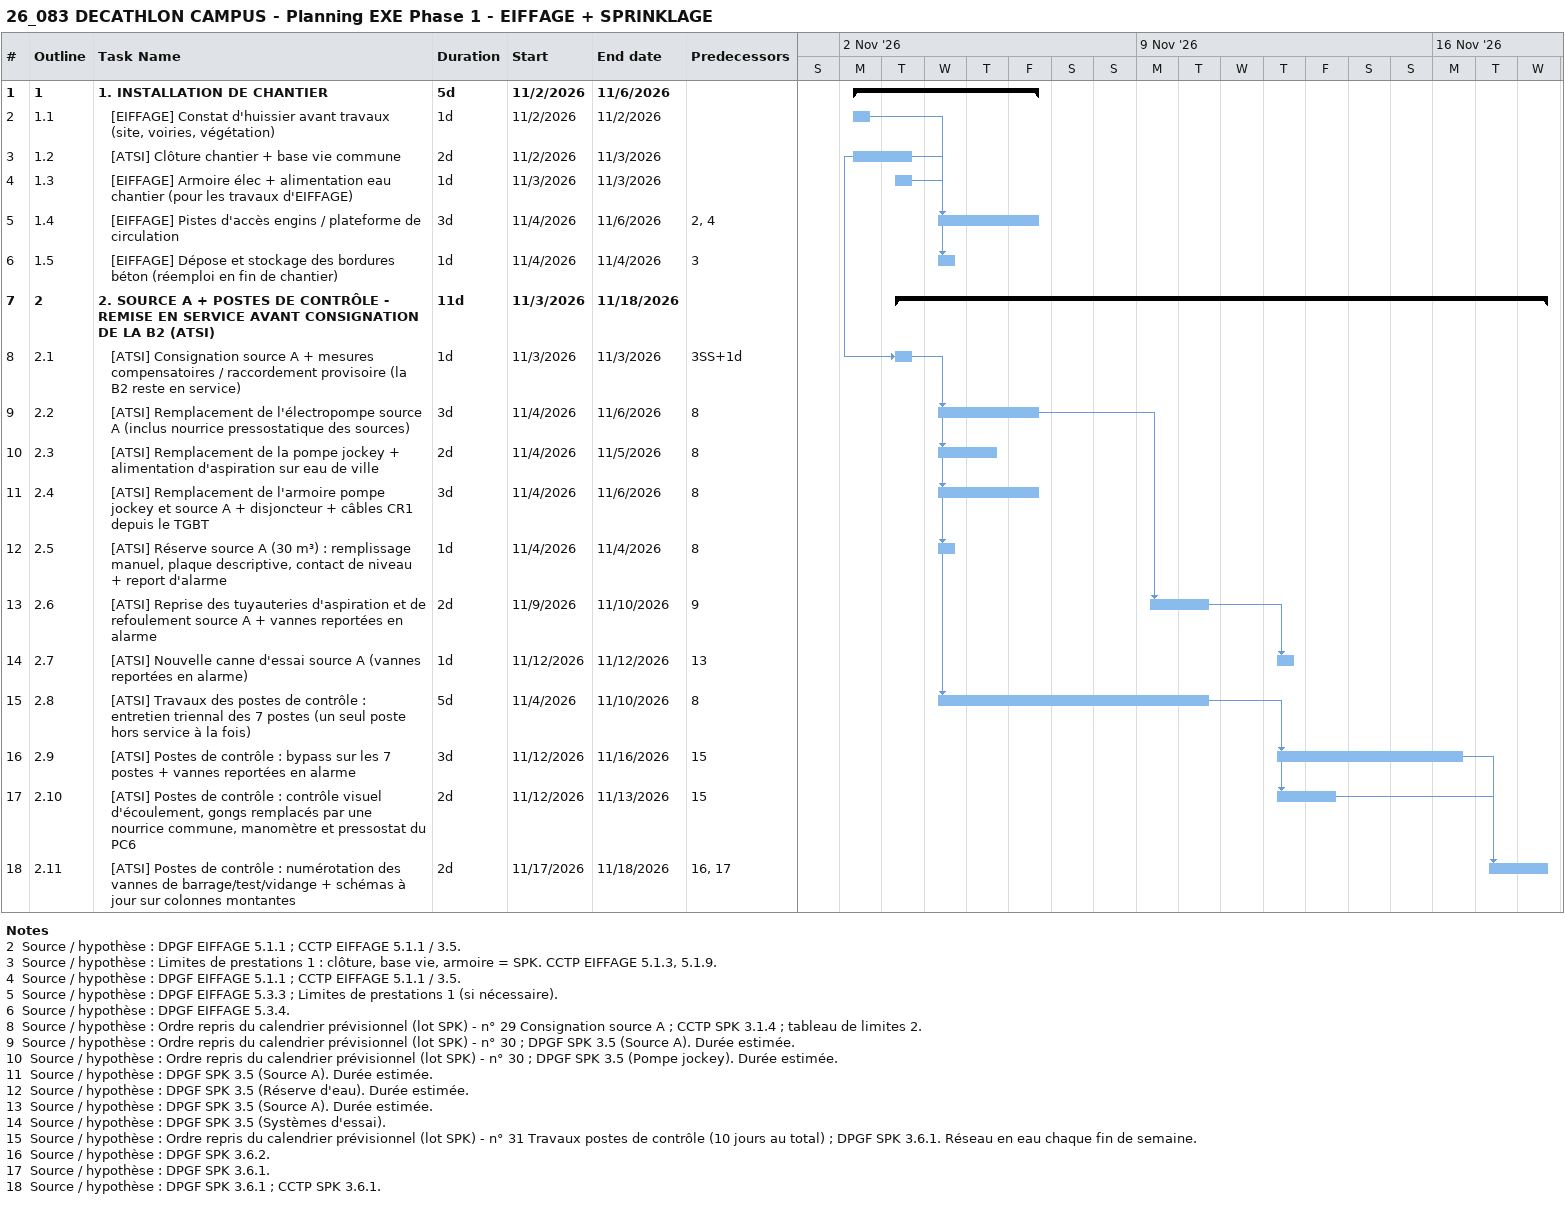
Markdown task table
26_083 DECATHLON CAMPUS - Planning EXE Phase 1 - EIFFAGE + SPRINKLAGE

| ID | WBS | Task | Duration | Start | Finish | Predecessors |
|---|---|---|---|---|---|---|
| 1 | 1 | **1. INSTALLATION DE CHANTIER** | 5d | 2026-11-02 | 2026-11-06 |  |
| 2 | 1.1 | [EIFFAGE] Constat d'huissier avant travaux (site, voiries, végétation) | 1d | 2026-11-02 | 2026-11-02 |  |
| 3 | 1.2 | [ATSI] Clôture chantier + base vie commune | 2d | 2026-11-02 | 2026-11-03 |  |
| 4 | 1.3 | [EIFFAGE] Armoire élec + alimentation eau chantier (pour les travaux d'EIFFAGE) | 1d | 2026-11-03 | 2026-11-03 |  |
| 5 | 1.4 | [EIFFAGE] Pistes d'accès engins / plateforme de circulation | 3d | 2026-11-04 | 2026-11-06 | 2, 4 |
| 6 | 1.5 | [EIFFAGE] Dépose et stockage des bordures béton (réemploi en fin de chantier) | 1d | 2026-11-04 | 2026-11-04 | 3 |
| 7 | 2 | **2. SOURCE A + POSTES DE CONTRÔLE - REMISE EN SERVICE AVANT CONSIGNATION DE LA B2 (ATSI)** | 11d | 2026-11-03 | 2026-11-18 |  |
| 8 | 2.1 | [ATSI] Consignation source A + mesures compensatoires / raccordement provisoire (la B2 reste en service) | 1d | 2026-11-03 | 2026-11-03 | 3SS+1d |
| 9 | 2.2 | [ATSI] Remplacement de l'électropompe source A (inclus nourrice pressostatique des sources) | 3d | 2026-11-04 | 2026-11-06 | 8 |
| 10 | 2.3 | [ATSI] Remplacement de la pompe jockey + alimentation d'aspiration sur eau de ville | 2d | 2026-11-04 | 2026-11-05 | 8 |
| 11 | 2.4 | [ATSI] Remplacement de l'armoire pompe jockey et source A + disjoncteur + câbles CR1 depuis le TGBT | 3d | 2026-11-04 | 2026-11-06 | 8 |
| 12 | 2.5 | [ATSI] Réserve source A (30 m³) : remplissage manuel, plaque descriptive, contact de niveau + report d'alarme | 1d | 2026-11-04 | 2026-11-04 | 8 |
| 13 | 2.6 | [ATSI] Reprise des tuyauteries d'aspiration et de refoulement source A + vannes reportées en alarme | 2d | 2026-11-09 | 2026-11-10 | 9 |
| 14 | 2.7 | [ATSI] Nouvelle canne d'essai source A (vannes reportées en alarme) | 1d | 2026-11-12 | 2026-11-12 | 13 |
| 15 | 2.8 | [ATSI] Travaux des postes de contrôle : entretien triennal des 7 postes (un seul poste hors service à la fois) | 5d | 2026-11-04 | 2026-11-10 | 8 |
| 16 | 2.9 | [ATSI] Postes de contrôle : bypass sur les 7 postes + vannes reportées en alarme | 3d | 2026-11-12 | 2026-11-16 | 15 |
| 17 | 2.10 | [ATSI] Postes de contrôle : contrôle visuel d'écoulement, gongs remplacés par une nourrice commune, manomètre et pressostat du PC6 | 2d | 2026-11-12 | 2026-11-13 | 15 |
| 18 | 2.11 | [ATSI] Postes de contrôle : numérotation des vannes de barrage/test/vidange + schémas à jour sur colonnes montantes | 2d | 2026-11-17 | 2026-11-18 | 16, 17 |

Notes
- 2: Source / hypothèse : DPGF EIFFAGE 5.1.1 ; CCTP EIFFAGE 5.1.1 / 3.5.
- 3: Source / hypothèse : Limites de prestations 1 : clôture, base vie, armoire = SPK. CCTP EIFFAGE 5.1.3, 5.1.9.
- 4: Source / hypothèse : DPGF EIFFAGE 5.1.1 ; CCTP EIFFAGE 5.1.1 / 3.5.
- 5: Source / hypothèse : DPGF EIFFAGE 5.3.3 ; Limites de prestations 1 (si nécessaire).
- 6: Source / hypothèse : DPGF EIFFAGE 5.3.4.
- 8: Source / hypothèse : Ordre repris du calendrier prévisionnel (lot SPK) - n° 29 Consignation source A ; CCTP SPK 3.1.4 ; tableau de limites 2.
- 9: Source / hypothèse : Ordre repris du calendrier prévisionnel (lot SPK) - n° 30 ; DPGF SPK 3.5 (Source A). Durée estimée.
- 10: Source / hypothèse : Ordre repris du calendrier prévisionnel (lot SPK) - n° 30 ; DPGF SPK 3.5 (Pompe jockey). Durée estimée.
- 11: Source / hypothèse : DPGF SPK 3.5 (Source A). Durée estimée.
- 12: Source / hypothèse : DPGF SPK 3.5 (Réserve d'eau). Durée estimée.
- 13: Source / hypothèse : DPGF SPK 3.5 (Source A). Durée estimée.
- 14: Source / hypothèse : DPGF SPK 3.5 (Systèmes d'essai).
- 15: Source / hypothèse : Ordre repris du calendrier prévisionnel (lot SPK) - n° 31 Travaux postes de contrôle (10 jours au total) ; DPGF SPK 3.6.1. Réseau en eau chaque fin de semaine.
- 16: Source / hypothèse : DPGF SPK 3.6.2.
- 17: Source / hypothèse : DPGF SPK 3.6.1.
- 18: Source / hypothèse : DPGF SPK 3.6.1 ; CCTP SPK 3.6.1.
